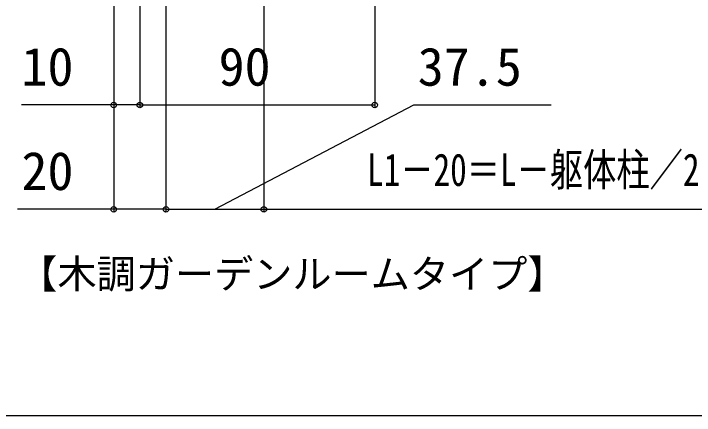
# Model space of a CAD drawing. Units: millimetres, scale not verified. Extents: x -875 to 875, y -1304 to 1297.
# Drawn here: x -742.4 to -481.5, y -1304.2 to -1150.2 of the extents above; entities that cross this region are included whole.
import ezdxf
from ezdxf.enums import TextEntityAlignment as Align

# ---------------------------------------------------------------- set-up
doc = ezdxf.new("R2010")
doc.units = ezdxf.units.MM
doc.header["$LTSCALE"] = 8
for name, color, linetype in [('0-2_USER1', 3, 'Continuous'), ('0-8_YKK_D', 6, 'Continuous'), ('0-9_YKK_ZWAK', 7, 'Continuous')]:
    doc.layers.add(name, color=color, linetype=linetype)
doc.styles.add('ＭＳ ゴシック', font='')
doc.styles.get('ＭＳ ゴシック').set_extended_font_data('MS Gothic')

msp = doc.modelspace()

# ---------------------------------------------------------------- linework, layer by layer
at = {"layer": '0-8_YKK_D'}
for p, q in [((-684.002, -1037.898), (-684.002, -1226.198)), ((-684.002, -1037.898), (-684.002, -1226.198)), ((-646.502, -1048.198), (-646.502, -1226.198)), ((-646.502, -1048.198), (-646.502, -1226.198)), ((-694.002, -1103.998), (-694.002, -1186.198)), ((-694.002, -1103.998), (-694.002, -1186.198)), ((-604.002, -1104.198), (-604.002, -1186.198)), ((-704.002, -1106.198), (-704.002, -1186.198)), ((-704.002, -1106.198), (-704.002, -1226.198)), ((-694.002, -1185.198), (-604.002, -1185.198)), ((-684.002, -1225.198), (-646.502, -1225.198)), ((-646.502, -1225.198), (-218.502, -1225.198))]:
    msp.add_line(p, q, dxfattribs=at)
for points in [[(-694.002, -1185.198), (-704.002, -1185.198), (-739.302, -1185.198)], [(-665.252, -1225.198), (-589.026, -1185.198), (-536.436, -1185.198)], [(-684.002, -1225.198), (-704.002, -1225.198), (-740.893, -1225.198)]]:
    msp.add_lwpolyline(points, dxfattribs=at)
for centre in [(-704.002, -1185.198), (-694.002, -1185.198), (-694.002, -1185.198), (-604.002, -1185.198), (-704.002, -1225.198), (-684.002, -1225.198), (-646.502, -1225.198)]:
    msp.add_circle(centre, 1.075, dxfattribs=at)
at = {"layer": '0-9_YKK_ZWAK'}
msp.add_lwpolyline([(-875, -1304.2), (875, -1304.2), (875, 1245.8)], dxfattribs=at)

# ---------------------------------------------------------------- texts
at = {"layer": '0-2_USER1', "style": 'ＭＳ ゴシック'}
msp.add_text('【木調ガーデンルームタイプ】', height=11, dxfattribs=at).set_placement((-740.557, -1258.78), align=Align.BOTTOM_LEFT)
at = {"layer": '0-8_YKK_D', "style": 'ＭＳ ゴシック'}
for s, p in [('10', (-739.37, -1182.198)), ('90', (-663.832, -1182.198)), ('37.5', (-587.504, -1182.198)), ('20', (-739.37, -1222.198))]:
    msp.add_text(s, height=14.66, dxfattribs=at).set_placement(p, align=Align.BOTTOM_LEFT)
at = {"layer": '0-8_YKK_D', "style": 'ＭＳ ゴシック', "width": 0.75}
msp.add_text('L1－20＝L－躯体柱／2－外壁厚－20－37.5', height=12.46, dxfattribs=at).set_placement((-606.909, -1219.976), align=Align.BOTTOM_LEFT)

doc.saveas('drawing.dxf')
